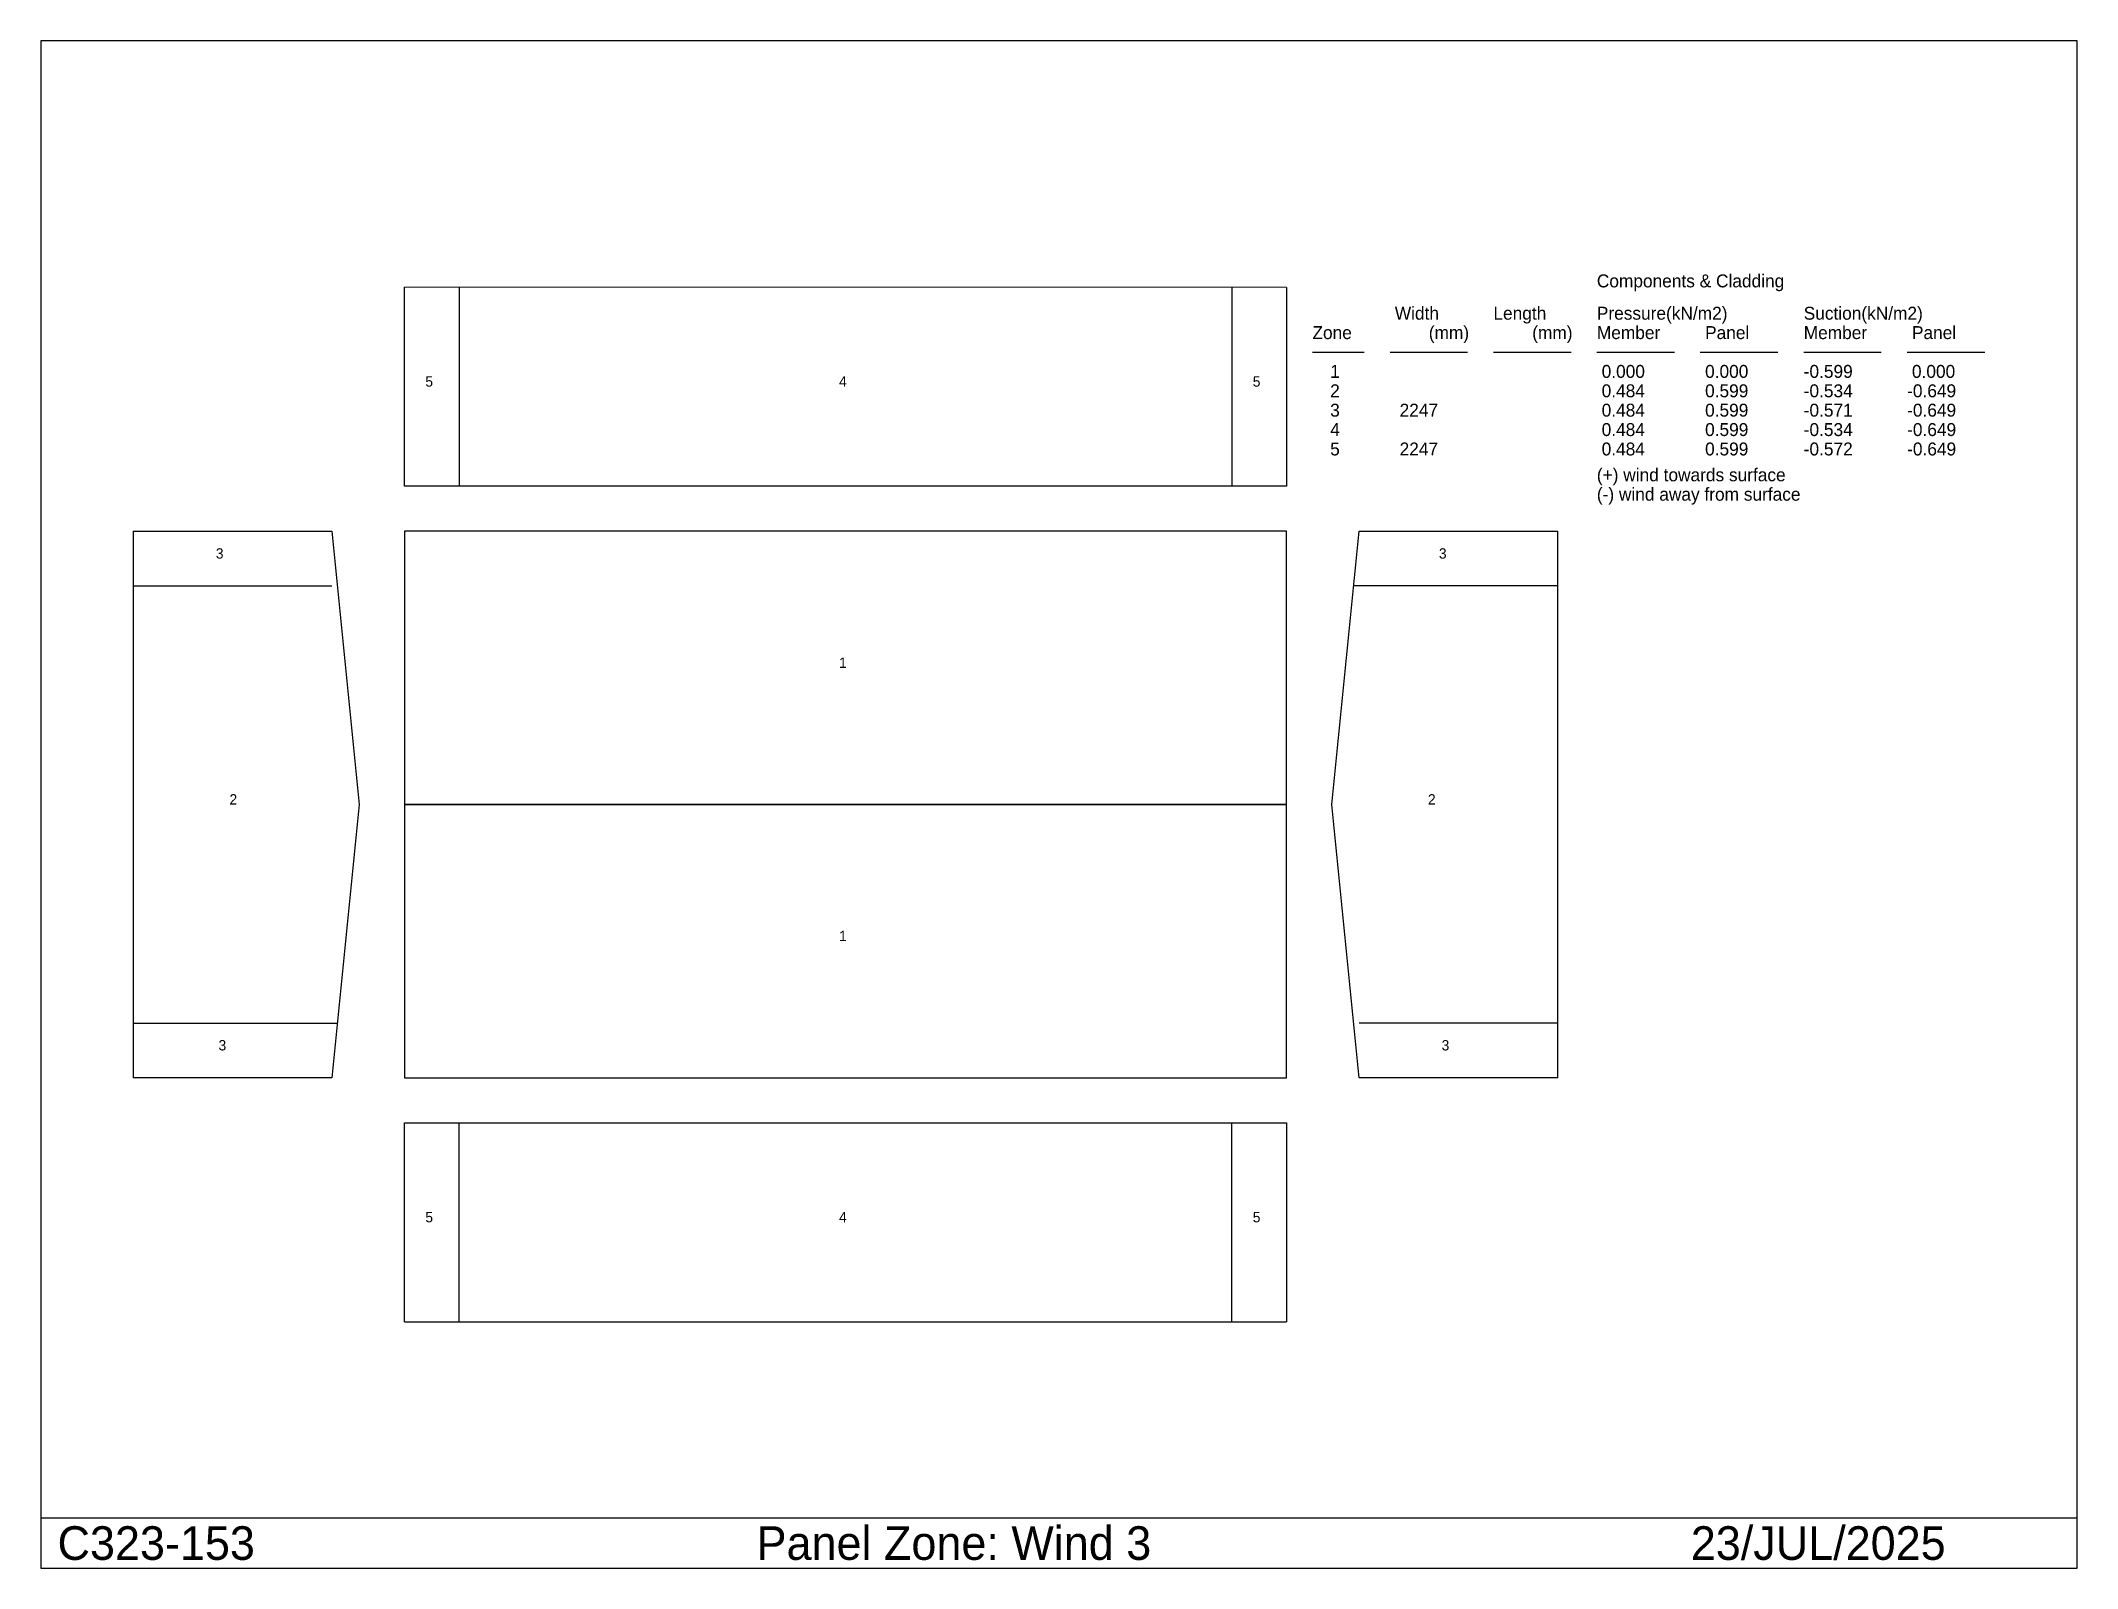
# Model space of a CAD drawing. Extents: x -1247 to 5732, y -1681 to 3553.
import ezdxf

# ---------------------------------------------------------------- set-up
doc = ezdxf.new("R2010")
doc.units = 0
doc.linetypes.add('CONTIN', pattern=[0])
doc.linetypes.add('DASHED', pattern=[83.73, 55.82, -27.91])
doc.layers.get('0').update_dxf_attribs({"linetype": 'CONTIN'})
for name, color, linetype in [('1', 7, 'CONTIN'), ('2', 7, 'CONTIN'), ('21', 7, 'CONTIN'), ('8', 5, 'DASHED')]:
    doc.layers.add(name, color=color, linetype=linetype)

msp = doc.modelspace()

# ---------------------------------------------------------------- linework, layer by layer
for p, q in [((5731.867, 3553.257), (-1246.551, 3553.257)), ((-1246.551, 3553.257), (-1246.551, -1680.557)), ((5731.867, -1680.557), (5731.867, 3553.257)), ((-1246.551, -1507.841), (5731.867, -1507.841)), ((-1246.551, -1680.557), (5731.867, -1680.557))]:
    msp.add_line(p, q)
at = {"layer": '1'}
for p, q in [((-0.045, 2027.591), (0, 2708.424)), ((3022.5, 2708.225), (0, 2708.424)), ((187.25, 2708.412), (187.205, 2027.578)), ((3022.5, 2708.225), (3022.455, 2027.392)), ((3022.455, 2027.392), (-0.045, 2027.591)), ((-929.35, 1872.5), (-248.517, 1872.5)), ((-929.35, 1872.5), (-929.35, 0)), ((-248.517, 1872.5), (-154.892, 936.25)), ((3022.5, 1872.5), (0, 1872.5)), ((0, 1872.5), (0, 0)), ((3022.5, 1872.5), (0, 1872.5)), ((0, 1872.5), (0, 936.25)), ((3022.5, 0), (3022.5, 1872.5)), ((3022.5, 936.25), (3022.5, 1872.5)), ((3177.392, 936.25), (3271.017, 1872.5)), ((3271.017, 1872.5), (3951.85, 1872.5)), ((3951.85, 0), (3951.85, 1872.5)), ((3951.85, 1685.25), (3252.292, 1685.25)), ((-154.892, 936.25), (-248.517, 0)), ((0, 936.25), (3022.5, 936.25)), ((3022.5, 936.25), (0, 936.25)), ((0, 936.25), (0, 0)), ((3022.5, 0), (3022.5, 936.25)), ((3271.017, 0), (3177.392, 936.25)), ((-929.35, 187.25), (-229.792, 187.25)), ((-248.517, 0), (-929.35, 0)), ((0, 0), (3022.5, 0)), ((0, 0), (3022.5, 0)), ((3951.85, 0), (3271.017, 0)), ((0, -835.725), (0, -154.892)), ((0, -154.892), (3022.5, -154.892)), ((2835.25, -835.725), (2835.25, -154.892)), ((3022.5, -154.892), (3022.5, -835.725)), ((0, -835.725), (3022.5, -835.725))]:
    msp.add_line(p, q, dxfattribs=at)
at = {"layer": '2'}
for p, q in [((2835.25, 2708.237), (2835.205, 2027.404)), ((-929.35, 1685.25), (-248.517, 1685.25)), ((3951.85, 187.25), (3271.017, 187.25)), ((187.25, -835.725), (187.25, -154.892))]:
    msp.add_line(p, q, dxfattribs=at)
at = {"layer": '21'}
for p, q in [((3111.099, 2486.728), (3288.296, 2486.728)), ((3376.895, 2486.728), (3642.691, 2486.728)), ((3731.29, 2486.728), (3997.086, 2486.728)), ((4085.685, 2486.728), (4351.481, 2486.728)), ((4440.08, 2486.728), (4705.876, 2486.728)), ((4794.475, 2486.728), (5060.271, 2486.728)), ((5148.87, 2486.728), (5414.667, 2486.728))]:
    msp.add_line(p, q, dxfattribs=at)
at = {"layer": '8'}
msp.add_line((0, 936.25), (3022.5, 936.25), dxfattribs=at)

# ---------------------------------------------------------------- texts
for s, p in [('C323-153', (-1188.979, -1651.771)), ('Panel Zone: Wind 3', (1206.363, -1651.771)), ('23/JUL/2025', (4407.712, -1651.771))]:
    msp.add_text(s, height=115.144).set_placement(p)
at = {"layer": '1'}
for s, p in [(' 5', (58.163, 2368.004)), (' 4', (1475.788, 2367.91)), (' 5', (2893.413, 2367.817)), (' 3', (-659.812, 1778.875)), (' 3', (3531.192, 1778.875)), (' 1', (1475.811, 1404.375)), (' 2', (-613, 936.25)), (' 2', (3493.742, 936.25)), (' 1', (1475.811, 468.125)), (' 3', (-650.45, 93.625)), (' 3', (3540.554, 93.625)), (' 5', (58.185, -495.308)), (' 4', (1475.81, -495.308)), (' 5', (2893.436, -495.308))]:
    msp.add_text(s, height=35.439, dxfattribs=at).set_placement(p)
at = {"layer": '21'}
for s, p in [('Components & Cladding', (4085.685, 2708.225)), (' Width', (3376.895, 2597.477)), ('Length', (3731.29, 2597.477)), ('Pressure(kN/m2)', (4085.685, 2597.477)), ('Suction(kN/m2)', (4794.475, 2597.477)), ('Zone', (3111.099, 2531.027)), ('(mm)', (3509.793, 2531.027)), ('(mm)', (3864.188, 2531.027)), ('Member', (4085.685, 2531.027)), (' Panel', (4440.08, 2531.027)), ('Member', (4794.475, 2531.027)), (' Panel', (5148.87, 2531.027)), (' 0.000', (4085.685, 2398.129)), (' 0.000', (4440.08, 2398.129)), ('-0.599', (4794.475, 2398.129)), (' 0.000', (5148.87, 2398.129)), (' 2', (3155.398, 2331.68)), (' 1', (3155.398, 2398.129)), (' 0.484', (4085.685, 2331.68)), (' 0.599', (4440.08, 2331.68)), ('-0.534', (4794.475, 2331.68)), ('-0.649', (5148.87, 2331.68)), (' 3', (3155.398, 2265.231)), ('  2247', (3376.895, 2265.231)), (' 0.484', (4085.685, 2265.231)), (' 0.599', (4440.08, 2265.231)), ('-0.571', (4794.475, 2265.231)), ('-0.649', (5148.87, 2265.231)), (' 4', (3155.398, 2198.782)), (' 0.484', (4085.685, 2198.782)), (' 0.599', (4440.08, 2198.782)), ('-0.534', (4794.475, 2198.782)), ('-0.649', (5148.87, 2198.782)), (' 5', (3155.398, 2132.333)), ('  2247', (3376.895, 2132.333)), (' 0.484', (4085.685, 2132.333)), (' 0.599', (4440.08, 2132.333)), ('-0.572', (4794.475, 2132.333)), ('-0.649', (5148.87, 2132.333)), ('(+) wind towards surface', (4085.685, 2043.734)), ('(-) wind away from surface', (4085.685, 1977.286))]:
    msp.add_text(s, height=44.299, dxfattribs=at).set_placement(p)

doc.saveas('drawing.dxf')
